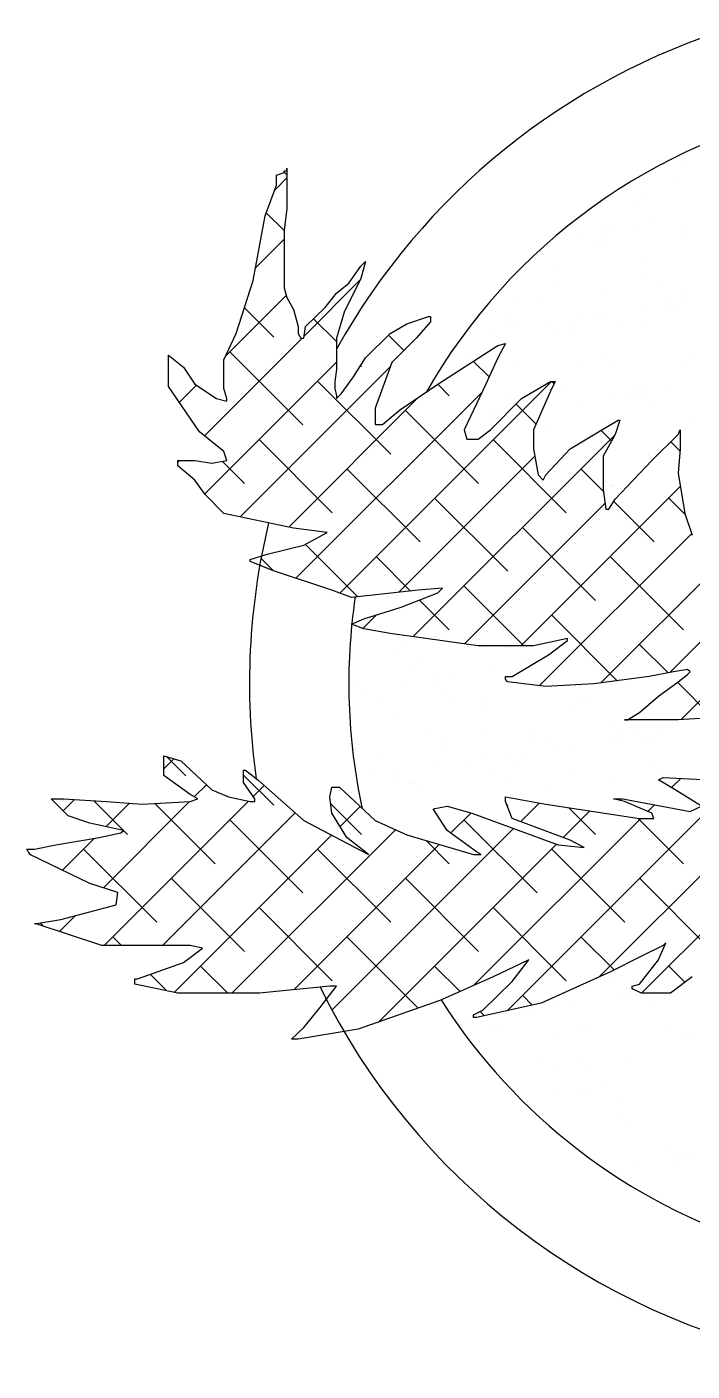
# Model space of a CAD drawing. Header units: metres. Extents: x -32982 to 1660, y -22516 to -303.
# Drawn here: x -20878 to -20456, y -10509 to -9656 of the extents above; entities that cross this region are included whole.
import ezdxf

# ---------------------------------------------------------------- set-up
doc = ezdxf.new("R2010")
doc.units = ezdxf.units.M
doc.header["$LTSCALE"] = 5
doc.header["$MEASUREMENT"] = 0
doc.layers.add('ARREDI_1piano', color=7, linetype='Continuous')

msp = doc.modelspace()

# ---------------------------------------------------------------- linework, layer by layer
at = {"layer": 'ARREDI_1piano', "color": 0}
for p, q in [((-20720.09, -9750.18), (-20715.32, -9748.52)), ((-20720.09, -9756.41), (-20720.09, -9750.18)), ((-20715.32, -9747.27), (-20713.54, -9747.27)), ((-20715.32, -9748.52), (-20715.32, -9747.27)), ((-20715.32, -9748.12), (-20713.54, -9749.91)), ((-20713.54, -9745.61), (-20713.54, -9771.36)), ((-20713.54, -9747.27), (-20713.54, -9745.61)), ((-20461.79, -9744.83), (-20461.79, -9744.83)), ((-20727.23, -9775.93), (-20720.09, -9756.41)), ((-20713.54, -9751.84), (-20721.23, -9759.54)), ((-20469.15, -9753.98), (-20469.15, -9753.98)), ((-20493.59, -9766.42), (-20493.59, -9766.42)), ((-20488.86, -9765.61), (-20488.86, -9765.61)), ((-20734.97, -9817.04), (-20727.23, -9775.93)), ((-20726.54, -9774.03), (-20715.32, -9785.25)), ((-20713.54, -9771.36), (-20715.32, -9785.06)), ((-20508.25, -9783.7), (-20508.25, -9783.7)), ((-20491.18, -9781.46), (-20491.18, -9781.46)), ((-20480.25, -9780.02), (-20480.25, -9780.02)), ((-20715.32, -9790.75), (-20733.43, -9808.86)), ((-20715.32, -9785.06), (-20715.32, -9821.61)), ((-20536.78, -9787.46), (-20536.78, -9787.46)), ((-20527.11, -9786.84), (-20527.11, -9786.84)), ((-20518.25, -9792.49), (-20518.25, -9792.49)), ((-20514.18, -9785.04), (-20514.18, -9785.04)), ((-20514.01, -9789.16), (-20514.01, -9789.16)), ((-20510.14, -9792.7), (-20510.14, -9792.7)), ((-20461.71, -9786.73), (-20461.71, -9786.73)), ((-20460.46, -9785.29), (-20460.46, -9785.29)), ((-20674.25, -9818.7), (-20666.51, -9807.9)), ((-20663.53, -9805), (-20666.51, -9815.79)), ((-20666.51, -9807.9), (-20663.53, -9805)), ((-20542.51, -9806.77), (-20542.51, -9806.77)), ((-20487.54, -9806.07), (-20487.54, -9806.07)), ((-20745.68, -9850.68), (-20734.97, -9817.04)), ((-20666.91, -9816.58), (-20702.62, -9852.29)), ((-20681.99, -9824.93), (-20674.25, -9818.7)), ((-20666.51, -9815.79), (-20677.22, -9836.98)), ((-20489.23, -9811.86), (-20489.23, -9811.86)), ((-20713.93, -9826.48), (-20752.27, -9864.82)), ((-20715.32, -9821.61), (-20713.54, -9827.84)), ((-20689.13, -9834.07), (-20681.99, -9824.93)), ((-20542.03, -9819.12), (-20542.03, -9819.12)), ((-20512.86, -9825.5), (-20512.86, -9825.5)), ((-20476.63, -9819), (-20476.63, -9819)), ((-20459.14, -9825.76), (-20459.14, -9825.76)), ((-20740.48, -9834.34), (-20721.85, -9852.96)), ((-20713.54, -9827.84), (-20709.37, -9835.31)), ((-20709.37, -9835.31), (-20707.58, -9841.54)), ((-20701.63, -9846.11), (-20689.13, -9834.07)), ((-20569.58, -9827.54), (-20569.58, -9827.54)), ((-20552.36, -9830.29), (-20552.36, -9830.29)), ((-20488.89, -9835.53), (-20488.89, -9835.53)), ((-20471.82, -9833.28), (-20471.82, -9833.28)), ((-20470.96, -9828.6), (-20470.96, -9828.6)), ((-20467.09, -9832.14), (-20467.09, -9832.14)), ((-20460.89, -9831.84), (-20460.89, -9831.84)), ((-20707.58, -9841.54), (-20706.39, -9846.11)), ((-20696.51, -9841.18), (-20681.99, -9855.71)), ((-20677.22, -9836.98), (-20681.99, -9853.59)), ((-20637.34, -9844.45), (-20623.65, -9839.88)), ((-20622.46, -9843.21), (-20631.39, -9853.59)), ((-20623.65, -9839.88), (-20622.46, -9839.88)), ((-20622.46, -9839.88), (-20622.46, -9843.21)), ((-20575.54, -9839.55), (-20575.54, -9839.55)), ((-20545.42, -9842.97), (-20545.42, -9842.97)), ((-20528.35, -9840.72), (-20528.35, -9840.72)), ((-20517.42, -9839.28), (-20517.42, -9839.28)), ((-20510.15, -9839.43), (-20510.15, -9839.43)), ((-20753.42, -9867.29), (-20745.68, -9850.68)), ((-20706.39, -9846.11), (-20706.39, -9850.68)), ((-20706.39, -9850.68), (-20704.61, -9853.59)), ((-20702.82, -9853.59), (-20701.63, -9846.11)), ((-20663.53, -9866.05), (-20648.06, -9850.68)), ((-20648.98, -9851.59), (-20639.21, -9861.36)), ((-20648.06, -9850.68), (-20637.34, -9844.45)), ((-20594.9, -9846.98), (-20594.9, -9846.98)), ((-20584.87, -9848.16), (-20584.87, -9848.16)), ((-20573.94, -9846.72), (-20573.94, -9846.72)), ((-20566.69, -9845.19), (-20566.69, -9845.19)), ((-20541.18, -9847.23), (-20541.18, -9847.23)), ((-20534.09, -9847.03), (-20534.09, -9847.03)), ((-20530.22, -9850.58), (-20530.22, -9850.58)), ((-20501.29, -9845.07), (-20501.29, -9845.07)), ((-20486.21, -9846.53), (-20486.21, -9846.53)), ((-20703.91, -9853.59), (-20765.8, -9915.47)), ((-20704.61, -9853.59), (-20702.82, -9853.59)), ((-20681.99, -9853.59), (-20681.99, -9873.52)), ((-20631.39, -9853.59), (-20646.86, -9868.95)), ((-20601.03, -9871.86), (-20579.6, -9858.16)), ((-20579.6, -9858.16), (-20574.83, -9856.91)), ((-20574.83, -9856.91), (-20579.6, -9866.05)), ((-20788.54, -9864.39), (-20779.02, -9871.86)), ((-20788.54, -9884.32), (-20788.54, -9864.39)), ((-20681.99, -9868.78), (-20765.63, -9952.43)), ((-20753.42, -9885.57), (-20753.42, -9867.29)), ((-20749.69, -9862.25), (-20703.29, -9908.65)), ((-20671.27, -9878.09), (-20663.53, -9866.05)), ((-20646.86, -9868.95), (-20657.58, -9898.03)), ((-20597.22, -9865.46), (-20597.22, -9865.46)), ((-20595.27, -9868.18), (-20585.25, -9878.19)), ((-20579.6, -9866.05), (-20587.33, -9882.66)), ((-20568.26, -9868.01), (-20568.26, -9868.01)), ((-20511.54, -9865.96), (-20511.54, -9865.96)), ((-20509.32, -9869.73), (-20509.32, -9869.73)), ((-20457.82, -9866.22), (-20457.82, -9866.22)), ((-20779.02, -9871.86), (-20771.88, -9882.66)), ((-20647.93, -9871.85), (-20743.11, -9967.03)), ((-20681.99, -9873.52), (-20683.18, -9881)), ((-20679.01, -9888.89), (-20671.27, -9878.09)), ((-20666.71, -9870.99), (-20666.17, -9871.53)), ((-20617.69, -9882.66), (-20601.03, -9871.86)), ((-20525.07, -9871.71), (-20525.07, -9871.71)), ((-20459.67, -9871.59), (-20459.67, -9871.59)), ((-20768.9, -9912.98), (-20788.54, -9884.32)), ((-20770.82, -9883.37), (-20781.72, -9894.27)), ((-20771.88, -9882.66), (-20758.18, -9891.8)), ((-20751.64, -9891.8), (-20753.42, -9885.57)), ((-20694.01, -9880.81), (-20647.61, -9927.21)), ((-20683.18, -9881), (-20683.18, -9885.57)), ((-20683.18, -9885.57), (-20681.99, -9890.14)), ((-20545.71, -9881), (-20680, -10015.29)), ((-20642.1, -9899.27), (-20617.69, -9882.66)), ((-20617.82, -9882.75), (-20610.48, -9890.09)), ((-20587.33, -9882.66), (-20601.03, -9911.73)), ((-20564.71, -9891.8), (-20546.26, -9881)), ((-20546.26, -9881), (-20543.28, -9881)), ((-20543.28, -9881), (-20546.26, -9887.23)), ((-20545.33, -9881), (-20543.94, -9882.38)), ((-20491.05, -9886.47), (-20491.05, -9886.47)), ((-20484.89, -9887), (-20484.89, -9887)), ((-20758.18, -9891.8), (-20751.64, -9893.46)), ((-20751.64, -9893.46), (-20751.64, -9891.8)), ((-20629.97, -9891.01), (-20712.36, -9973.41)), ((-20589.87, -9888.03), (-20707.76, -10005.92)), ((-20681.99, -9891.8), (-20679.01, -9888.89)), ((-20681.99, -9890.14), (-20681.99, -9891.8)), ((-20584.36, -9911.73), (-20564.71, -9891.8)), ((-20572.45, -9888.16), (-20572.45, -9888.16)), ((-20568.16, -9895.29), (-20555.37, -9908.07)), ((-20546.26, -9887.23), (-20556.97, -9911.73)), ((-20539.86, -9887.7), (-20539.86, -9887.7)), ((-20526.06, -9894.79), (-20526.06, -9894.79)), ((-20508.98, -9892.54), (-20508.98, -9892.54)), ((-20498.05, -9891.1), (-20498.05, -9891.1)), ((-20493.19, -9892.02), (-20493.19, -9892.02)), ((-20487.18, -9890.02), (-20487.18, -9890.02)), ((-20469.53, -9887.35), (-20469.53, -9887.35)), ((-20657.58, -9898.03), (-20657.58, -9908.41)), ((-20652.82, -9908.41), (-20642.1, -9899.27)), ((-20638.32, -9899.37), (-20591.92, -9945.77)), ((-20582.58, -9902.23), (-20582.58, -9902.23)), ((-20549.73, -9897.78), (-20549.73, -9897.78)), ((-20484.33, -9897.66), (-20484.33, -9897.66)), ((-20657.58, -9908.41), (-20652.82, -9908.41)), ((-20601.03, -9911.73), (-20599.24, -9917.55)), ((-20592.1, -9917.55), (-20584.36, -9911.73)), ((-20556.97, -9911.73), (-20556.97, -9923.77)), ((-20550.31, -9908.45), (-20550.31, -9908.45)), ((-20515.9, -9912.98), (-20503.4, -9905.5)), ((-20514.3, -9912.02), (-20507.53, -9918.79)), ((-20510.22, -9906.43), (-20510.22, -9906.43)), ((-20502.21, -9905.5), (-20505.18, -9914.64)), ((-20503.4, -9905.5), (-20502.21, -9905.5)), ((-20466.28, -9909.17), (-20466.28, -9909.17)), ((-20465.3, -9914.64), (-20464.11, -9911.73)), ((-20464.11, -9911.73), (-20464.11, -9923.77)), ((-20456.5, -9906.68), (-20456.5, -9906.68)), ((-20753.42, -9925.44), (-20768.9, -9912.98)), ((-20731.13, -9917.93), (-20684.73, -9964.33)), ((-20505.29, -9914.83), (-20633.42, -10042.96)), ((-20599.24, -9917.55), (-20592.1, -9917.55)), ((-20582.64, -9917.93), (-20536.24, -9964.33)), ((-20533.76, -9923.77), (-20515.9, -9912.98)), ((-20505.18, -9914.64), (-20512.92, -9928.34)), ((-20481.97, -9931.25), (-20465.3, -9914.64)), ((-20469.94, -9919.26), (-20464.2, -9925)), ((-20751.64, -9931.25), (-20753.42, -9925.44)), ((-20556.12, -9928.54), (-20642.39, -10014.8)), ((-20556.97, -9923.77), (-20554, -9940.39)), ((-20549.24, -9940.39), (-20533.76, -9923.77)), ((-20538.54, -9928.16), (-20538.54, -9928.16)), ((-20512.92, -9928.34), (-20512.92, -9949.52)), ((-20508.11, -9924.29), (-20508.11, -9924.29)), ((-20483.57, -9927.46), (-20483.57, -9927.46)), ((-20464.11, -9923.77), (-20465.3, -9939.14)), ((-20782.59, -9931.25), (-20771.88, -9931.25)), ((-20782.59, -9934.57), (-20782.59, -9931.25)), ((-20781.58, -9931.25), (-20782.59, -9932.27)), ((-20771.88, -9943.71), (-20782.59, -9934.57)), ((-20771.88, -9931.25), (-20761.16, -9932.91)), ((-20761.16, -9932.91), (-20751.64, -9931.25)), ((-20754.44, -9931.74), (-20740.41, -9945.77)), ((-20675.45, -9936.49), (-20629.04, -9982.9)), ((-20526.96, -9936.49), (-20512.76, -9950.69)), ((-20505.18, -9955.75), (-20481.97, -9931.25)), ((-20765.33, -9952.85), (-20771.88, -9943.71)), ((-20554, -9940.39), (-20551.02, -9943.71)), ((-20551.02, -9943.71), (-20549.24, -9940.39)), ((-20511.14, -9944.34), (-20511.14, -9944.34)), ((-20506.69, -9946.61), (-20506.69, -9946.61)), ((-20465.3, -9939.14), (-20461.13, -9964.89)), ((-20753.42, -9964.89), (-20765.33, -9952.85)), ((-20619.76, -9955.05), (-20573.36, -10001.46)), ((-20463.91, -9947.7), (-20565, -10048.78)), ((-20390.02, -9948.05), (-20514.24, -10072.27)), ((-20512.92, -9949.52), (-20511.14, -9961.98)), ((-20508.89, -9946.89), (-20508.89, -9946.89)), ((-20507.27, -9947.89), (-20507.27, -9947.89)), ((-20471.27, -9955.05), (-20460.97, -9965.35)), ((-20356.76, -9951.91), (-20470.7, -10065.85)), ((-20511.66, -9958.32), (-20600.88, -10047.54)), ((-20511.14, -9961.98), (-20509.35, -9961.98)), ((-20509.35, -9961.98), (-20505.18, -9955.75)), ((-20506.19, -9957.26), (-20480.55, -9982.9)), ((-20709.37, -9974.03), (-20753.42, -9964.89)), ((-20461.13, -9964.89), (-20456.37, -9978.6)), ((-20687.94, -9976.93), (-20709.37, -9974.03)), ((-20702.82, -9984.83), (-20687.94, -9976.93)), ((-20564.08, -9973.61), (-20517.67, -10020.02)), ((-20456.71, -9977.62), (-20553.16, -10074.06)), ((-20347.84, -9980.11), (-20463.32, -10095.59)), ((-20726.04, -9990.64), (-20702.82, -9984.83)), ((-20701.87, -9984.32), (-20668.56, -10017.63)), ((-20736.75, -9993.96), (-20726.04, -9990.64)), ((-20736.75, -9995.21), (-20736.75, -9993.96)), ((-20721.28, -10001.44), (-20736.75, -9995.21)), ((-20729.91, -9993.4), (-20722.27, -10001.04)), ((-20656.89, -9992.18), (-20635.06, -10014.01)), ((-20508.39, -9992.18), (-20461.99, -10038.58)), ((-20684.96, -10013.48), (-20721.28, -10001.44)), ((-20672.46, -10018.05), (-20684.96, -10013.48)), ((-20630.2, -10013.48), (-20672.46, -10018.05)), ((-20614.72, -10012.24), (-20630.2, -10013.48)), ((-20617.69, -10015.14), (-20614.72, -10012.24)), ((-20601.2, -10010.74), (-20563.16, -10048.78)), ((-20640.91, -10024.28), (-20617.69, -10015.14)), ((-20629.34, -10019.73), (-20610.48, -10038.58)), ((-20672.46, -10035.08), (-20664.72, -10031.76)), ((-20656.88, -10029.29), (-20665.34, -10037.75)), ((-20664.72, -10031.76), (-20640.91, -10024.28)), ((-20545.52, -10029.3), (-20503.89, -10070.92)), ((-20664.72, -10037.99), (-20672.46, -10035.08)), ((-20648.05, -10040.89), (-20664.72, -10037.99)), ((-20653.61, -10042.62), (-20653.61, -10042.62)), ((-20592.1, -10048.78), (-20648.05, -10040.89)), ((-20556.97, -10048.78), (-20592.1, -10048.78)), ((-20535.54, -10044.21), (-20556.97, -10048.78)), ((-20547.45, -10054.6), (-20535.54, -10045.46)), ((-20535.54, -10045.46), (-20535.54, -10044.21)), ((-20489.83, -10047.86), (-20471.66, -10066.03)), ((-20645.01, -10051.34), (-20645.01, -10051.34)), ((-20638.5, -10050.13), (-20638.5, -10050.13)), ((-20629.64, -10055.77), (-20629.64, -10055.77)), ((-20588.29, -10049.29), (-20588.29, -10049.29)), ((-20573.1, -10050.01), (-20573.1, -10050.01)), ((-20570.67, -10068.3), (-20547.45, -10054.6)), ((-20564.25, -10055.65), (-20564.25, -10055.65)), ((-20632.71, -10061.78), (-20632.71, -10061.78)), ((-20581.03, -10065.14), (-20581.03, -10065.14)), ((-20563.95, -10062.9), (-20563.95, -10062.9)), ((-20468.27, -10065.39), (-20483.75, -10068.3)), ((-20459.35, -10063.73), (-20468.27, -10065.39)), ((-20457.56, -10065.39), (-20459.35, -10063.73)), ((-20459.35, -10067.06), (-20457.56, -10065.39)), ((-20670.33, -10070.77), (-20670.33, -10070.77)), ((-20637.55, -10072.59), (-20637.55, -10072.59)), ((-20620.48, -10070.34), (-20620.48, -10070.34)), ((-20616.61, -10071.02), (-20616.61, -10071.02)), ((-20609.55, -10068.9), (-20609.55, -10068.9)), ((-20574.83, -10069.96), (-20574.83, -10068.3)), ((-20574.83, -10068.3), (-20570.67, -10068.3)), ((-20573.64, -10071.62), (-20574.83, -10069.96)), ((-20549.24, -10074.53), (-20573.64, -10071.62)), ((-20518.88, -10072.87), (-20549.24, -10074.53)), ((-20483.75, -10068.3), (-20518.88, -10072.87)), ((-20477.8, -10080.76), (-20465.3, -10071.62)), ((-20465.74, -10071.95), (-20443.43, -10094.27)), ((-20465.3, -10071.62), (-20459.35, -10067.06)), ((-20666.08, -10076.34), (-20666.08, -10076.34)), ((-20653.42, -10082.41), (-20653.42, -10082.41)), ((-20614.44, -10078.52), (-20614.44, -10078.52)), ((-20610.57, -10082.06), (-20610.57, -10082.06)), ((-20588.02, -10082.29), (-20588.02, -10082.29)), ((-20526.54, -10082.79), (-20526.54, -10082.79)), ((-20522.62, -10082.17), (-20522.62, -10082.17)), ((-20489.71, -10091.14), (-20477.8, -10080.76)), ((-20586.97, -10089.76), (-20586.97, -10089.76)), ((-20533.25, -10090.01), (-20533.25, -10090.01)), ((-20497.44, -10095.71), (-20489.71, -10091.14)), ((-20643.69, -10091.8), (-20643.69, -10091.8)), ((-20508.27, -10099.53), (-20508.27, -10099.53)), ((-20465.3, -10095.71), (-20499.23, -10095.71)), ((-20499.23, -10095.71), (-20497.44, -10095.71)), ((-20416.48, -10092.8), (-20465.3, -10095.71)), ((-20621.54, -10102.72), (-20621.54, -10102.72)), ((-20612.68, -10108.36), (-20612.68, -10108.36)), ((-20589.67, -10101.22), (-20589.67, -10101.22)), ((-20556.14, -10102.6), (-20556.14, -10102.6)), ((-20547.28, -10108.24), (-20547.28, -10108.24)), ((-20504.4, -10103.07), (-20504.4, -10103.07)), ((-20503.6, -10108.74), (-20503.6, -10108.74)), ((-20490.74, -10102.48), (-20490.74, -10102.48)), ((-20488.06, -10107.28), (-20488.06, -10107.28)), ((-20481.89, -10108.12), (-20481.89, -10108.12)), ((-20477.13, -10105.84), (-20477.13, -10105.84)), ((-20669.01, -10111.23), (-20669.01, -10111.23)), ((-20615.29, -10111.49), (-20615.29, -10111.49)), ((-20561.66, -10116.97), (-20561.66, -10116.97)), ((-20560.32, -10110.79), (-20560.32, -10110.79)), ((-20544.59, -10114.72), (-20544.59, -10114.72)), ((-20533.66, -10113.28), (-20533.66, -10113.28)), ((-20370.55, -10114.2), (-20515.1, -10258.75)), ((-20505.14, -10109.53), (-20505.14, -10109.53)), ((-20791.52, -10118.56), (-20780.81, -10121.88)), ((-20791.52, -10131.01), (-20791.52, -10118.56)), ((-20785.22, -10120.51), (-20791.52, -10126.81)), ((-20789.85, -10119.07), (-20777.54, -10131.39)), ((-20780.81, -10121.88), (-20761.16, -10140.15)), ((-20652.79, -10119.65), (-20652.79, -10119.65)), ((-20618.19, -10124.41), (-20618.19, -10124.41)), ((-20601.12, -10122.16), (-20601.12, -10122.16)), ((-20590.19, -10120.72), (-20590.19, -10120.72)), ((-20571.4, -10117.96), (-20571.4, -10117.96)), ((-20567.52, -10121.5), (-20567.52, -10121.5)), ((-20483.49, -10122.23), (-20483.49, -10122.23)), ((-20774.85, -10143.06), (-20791.52, -10131.01)), ((-20740.92, -10127.69), (-20739.73, -10127.69)), ((-20740.92, -10135.58), (-20740.92, -10127.69)), ((-20740.92, -10130.88), (-20721.85, -10149.95)), ((-20739.73, -10127.69), (-20731.99, -10133.92)), ((-20731.99, -10133.92), (-20702.82, -10159.67)), ((-20657.65, -10129.6), (-20657.65, -10129.6)), ((-20646.71, -10128.17), (-20646.71, -10128.17)), ((-20642.36, -10132.26), (-20642.36, -10132.26)), ((-20585.64, -10130.22), (-20585.64, -10130.22)), ((-20425.95, -10132.47), (-20573.83, -10280.35)), ((-20531.92, -10130.48), (-20531.92, -10130.48)), ((-20477.8, -10133.92), (-20474.82, -10132.26)), ((-20467.08, -10140.15), (-20477.8, -10133.92)), ((-20476.95, -10129.77), (-20476.95, -10129.77)), ((-20474.82, -10132.26), (-20445.65, -10133.92)), ((-20463.51, -10132.9), (-20469.4, -10138.8)), ((-20764.57, -10136.98), (-20772.24, -10144.65)), ((-20761.16, -10140.15), (-20750.44, -10144.72)), ((-20733.78, -10145.97), (-20740.92, -10135.58)), ((-20727.95, -10137.49), (-20734.86, -10144.39)), ((-20686.15, -10144.72), (-20684.96, -10138.49)), ((-20684.96, -10138.49), (-20680.2, -10138.49)), ((-20680.2, -10138.49), (-20657.58, -10159.67)), ((-20636.46, -10134.99), (-20636.46, -10134.99)), ((-20634.52, -10136.39), (-20634.52, -10136.39)), ((-20630.65, -10139.94), (-20630.65, -10139.94)), ((-20571.06, -10134.87), (-20571.06, -10134.87)), ((-20546.62, -10140.66), (-20546.62, -10140.66)), ((-20505.66, -10134.76), (-20505.66, -10134.76)), ((-20357, -10137.77), (-20488.53, -10269.3)), ((-20450.42, -10150.53), (-20467.08, -10140.15)), ((-20862.96, -10145.97), (-20855.22, -10145.97)), ((-20852.24, -10156.76), (-20862.96, -10145.97)), ((-20848.22, -10146.39), (-20855.41, -10153.57)), ((-20855.22, -10145.97), (-20827.83, -10147.63)), ((-20836.04, -10147.13), (-20817.31, -10165.86)), ((-20775.23, -10147.65), (-20829.93, -10202.35)), ((-20737.86, -10147.39), (-20829.46, -10239)), ((-20813.4, -10148.69), (-20828.24, -10163.53)), ((-20827.83, -10147.63), (-20805.21, -10149.29)), ((-20805.21, -10149.29), (-20774.85, -10147.63)), ((-20797.2, -10148.85), (-20758.97, -10187.07)), ((-20770.09, -10145.97), (-20774.85, -10143.06)), ((-20774.85, -10147.63), (-20770.09, -10145.97)), ((-20750.44, -10144.72), (-20736.75, -10147.63)), ((-20736.75, -10147.63), (-20733.78, -10147.63)), ((-20733.78, -10147.63), (-20733.78, -10145.97)), ((-20684.96, -10155.1), (-20686.15, -10144.72)), ((-20685.66, -10149.02), (-20666.17, -10168.51)), ((-20667.03, -10150.82), (-20679.74, -10163.52)), ((-20620.67, -10152.19), (-20611.74, -10150.53)), ((-20611.74, -10150.53), (-20596.26, -10155.1)), ((-20574.83, -10147.63), (-20574.83, -10144.72)), ((-20574.83, -10144.72), (-20549.23, -10149.29)), ((-20570.67, -10158.42), (-20574.83, -10147.63)), ((-20574.3, -10149.01), (-20573.36, -10149.95)), ((-20553.39, -10148.55), (-20565.27, -10160.43)), ((-20549.23, -10149.29), (-20489.71, -10158.42)), ((-20499.23, -10147.63), (-20506.37, -10145.96)), ((-20506.37, -10145.96), (-20500.42, -10145.96)), ((-20503.1, -10145.96), (-20502.11, -10146.96)), ((-20502.28, -10149.21), (-20502.28, -10149.21)), ((-20500.42, -10145.96), (-20457.56, -10153.86)), ((-20481.97, -10155.1), (-20499.23, -10147.63)), ((-20480.28, -10149.67), (-20484.57, -10153.97)), ((-20457.56, -10153.86), (-20450.42, -10150.53)), ((-20838.55, -10161.33), (-20852.24, -10156.76)), ((-20708.23, -10154.89), (-20792.34, -10239)), ((-20749.69, -10159.23), (-20703.29, -10205.63)), ((-20702.82, -10159.67), (-20679.01, -10172.13)), ((-20675.44, -10170.47), (-20684.96, -10155.1)), ((-20657.58, -10159.67), (-20637.34, -10168.81)), ((-20611.74, -10165.9), (-20620.67, -10152.19)), ((-20596.89, -10154.92), (-20609.52, -10167.55)), ((-20601.2, -10159.23), (-20554.8, -10205.63)), ((-20596.26, -10155.1), (-20541.5, -10175.04)), ((-20489.03, -10158.42), (-20595.01, -10264.41)), ((-20533.76, -10172.13), (-20570.67, -10158.42)), ((-20521.3, -10153.57), (-20538.2, -10170.48)), ((-20534.66, -10151.52), (-20517.67, -10168.51)), ((-20490.81, -10158.25), (-20461.99, -10187.07)), ((-20489.71, -10158.42), (-20480.78, -10158.42)), ((-20480.78, -10158.42), (-20481.97, -10155.1)), ((-20817.12, -10165.9), (-20838.55, -10161.33)), ((-20832.6, -10170.47), (-20818.9, -10167.56)), ((-20818.9, -10167.56), (-20817.12, -10165.9)), ((-20817.2, -10165.97), (-20814.66, -10168.51)), ((-20644.62, -10165.52), (-20748.41, -10269.31)), ((-20569.64, -10164.79), (-20684.88, -10280.03)), ((-20593.29, -10179.61), (-20611.74, -10165.9)), ((-20873.67, -10177.94), (-20859.98, -10175.04)), ((-20859.98, -10175.04), (-20832.6, -10170.47)), ((-20835.7, -10170.99), (-20855.92, -10191.21)), ((-20685.14, -10168.92), (-20785.01, -10268.8)), ((-20616.82, -10174.85), (-20709.06, -10267.09)), ((-20679.01, -10172.13), (-20661.75, -10181.27)), ((-20661.75, -10181.27), (-20675.44, -10170.47)), ((-20542.42, -10174.7), (-20655.29, -10287.57)), ((-20637.34, -10168.81), (-20595.07, -10181.27)), ((-20625.16, -10172.4), (-20610.48, -10187.07)), ((-20598.83, -10176.23), (-20598.83, -10176.23)), ((-20541.5, -10175.04), (-20524.83, -10176.7)), ((-20524.83, -10176.7), (-20533.76, -10172.13)), ((-20878.43, -10177.94), (-20873.67, -10177.94)), ((-20876.65, -10181.27), (-20878.43, -10177.94)), ((-20877.23, -10180.19), (-20875.69, -10181.73)), ((-20838.55, -10199.54), (-20876.65, -10181.27)), ((-20842.5, -10177.79), (-20796.1, -10224.2)), ((-20694.01, -10177.79), (-20647.61, -10224.2)), ((-20595.07, -10181.27), (-20590.31, -10181.27)), ((-20590.31, -10181.27), (-20593.29, -10179.61)), ((-20545.52, -10177.79), (-20499.11, -10224.2)), ((-20820.69, -10205.35), (-20838.55, -10199.54)), ((-20786.82, -10196.35), (-20740.41, -10242.76)), ((-20638.32, -10196.35), (-20591.92, -10242.76)), ((-20489.83, -10196.35), (-20443.43, -10242.76)), ((-20821.88, -10213.25), (-20820.69, -10205.35)), ((-20857, -10222.38), (-20821.88, -10213.25)), ((-20731.13, -10214.92), (-20684.73, -10261.32)), ((-20582.64, -10214.92), (-20536.24, -10261.32)), ((-20873.67, -10225.29), (-20857, -10222.38)), ((-20872.48, -10225.29), (-20873.67, -10225.29)), ((-20830.81, -10239), (-20872.48, -10225.29)), ((-20869.91, -10224.63), (-20867.67, -10226.87)), ((-20847.5, -10219.91), (-20857.73, -10230.14)), ((-20823.94, -10233.48), (-20818.42, -10239)), ((-20675.45, -10233.48), (-20630.21, -10278.72)), ((-20526.96, -10233.48), (-20505.93, -10254.5)), ((-20774.85, -10239), (-20830.81, -10239)), ((-20779.02, -10249.79), (-20767.11, -10240.66)), ((-20767.11, -10240.66), (-20774.85, -10239)), ((-20474.82, -10238.99), (-20489.7, -10246.47)), ((-20477.8, -10248.13), (-20473.04, -10237.33)), ((-20473.04, -10237.33), (-20474.82, -10238.99)), ((-20808.19, -10260.18), (-20779.02, -10249.79)), ((-20768.26, -10252.04), (-20750.98, -10269.31)), ((-20619.76, -10252.04), (-20603.6, -10268.2)), ((-20559.95, -10248.13), (-20582.57, -10258.93)), ((-20570.67, -10261.84), (-20559.95, -10248.13)), ((-20489.7, -10246.47), (-20508.16, -10255.61)), ((-20489.7, -10263.5), (-20477.8, -10248.13)), ((-20471.27, -10252.04), (-20460.92, -10262.38)), ((-20809.97, -10260.18), (-20808.19, -10260.18)), ((-20809.97, -10263.5), (-20809.97, -10260.18)), ((-20800.11, -10257.3), (-20789.59, -10267.83)), ((-20582.57, -10258.93), (-20616.5, -10273.88)), ((-20589.12, -10280.11), (-20570.67, -10261.84)), ((-20570.66, -10260.48), (-20570.66, -10260.48)), ((-20508.16, -10255.61), (-20552.21, -10275.54)), ((-20505.4, -10254.71), (-20505.4, -10254.71)), ((-20505.26, -10260.36), (-20505.26, -10260.36)), ((-20501.53, -10258.26), (-20501.53, -10258.26)), ((-20456.37, -10258.93), (-20470.06, -10269.31)), ((-20782.59, -10269.31), (-20809.97, -10263.5)), ((-20730.8, -10269.31), (-20782.59, -10269.31)), ((-20686.15, -10264.74), (-20730.8, -10269.31)), ((-20692.7, -10278.45), (-20681.99, -10264.74)), ((-20681.99, -10264.74), (-20686.15, -10264.74)), ((-20564.08, -10270.6), (-20557.88, -10276.8)), ((-20498.31, -10270.6), (-20498.31, -10270.6)), ((-20496.4, -10266), (-20496.4, -10266)), ((-20494.47, -10264.74), (-20489.7, -10263.5)), ((-20494.47, -10266.4), (-20494.47, -10264.74)), ((-20494.47, -10265.96), (-20493.61, -10266.82)), ((-20488.51, -10269.31), (-20494.47, -10266.4)), ((-20470.06, -10269.31), (-20488.51, -10269.31)), ((-20486.51, -10270.19), (-20486.51, -10270.19)), ((-20702.82, -10290.91), (-20692.7, -10278.45)), ((-20616.5, -10273.88), (-20668.29, -10292.15)), ((-20610, -10273.34), (-20610, -10273.34)), ((-20552.21, -10275.54), (-20593.29, -10284.68)), ((-20543.03, -10277.63), (-20543.03, -10277.63)), ((-20532.1, -10276.19), (-20532.1, -10276.19)), ((-20503.58, -10272.44), (-20503.58, -10272.44)), ((-20480.63, -10277.41), (-20480.63, -10277.41)), ((-20599.56, -10285.07), (-20599.56, -10285.07)), ((-20595.07, -10283.02), (-20589.12, -10280.11)), ((-20595.07, -10284.68), (-20595.07, -10283.02)), ((-20593.29, -10284.68), (-20595.07, -10284.68)), ((-20590.85, -10280.95), (-20588.24, -10283.56)), ((-20560.11, -10279.88), (-20560.11, -10279.88)), ((-20710.56, -10298.38), (-20702.82, -10290.91)), ((-20668.29, -10292.15), (-20706.39, -10298.38)), ((-20585.58, -10292.75), (-20585.58, -10292.75)), ((-20580.35, -10292.07), (-20580.35, -10292.07)), ((-20543.75, -10295.84), (-20543.75, -10295.84)), ((-20526.63, -10292.33), (-20526.63, -10292.33)), ((-20520.18, -10292.63), (-20520.18, -10292.63)), ((-20471.66, -10291.63), (-20471.66, -10291.63)), ((-20462.36, -10294.15), (-20462.36, -10294.15)), ((-20706.39, -10298.38), (-20710.56, -10298.38)), ((-20458.48, -10297.7), (-20458.48, -10297.7)), ((-20553.71, -10313.1), (-20553.71, -10313.1)), ((-20553.7, -10313.06), (-20553.7, -10313.06)), ((-20525.48, -10312.58), (-20525.48, -10312.58)), ((-20496.99, -10311.06), (-20496.99, -10311.06)), ((-20544.84, -10318.7), (-20544.84, -10318.7)), ((-20521.61, -10316.13), (-20521.61, -10316.13)), ((-20523.67, -10329.45), (-20523.67, -10329.45)), ((-20512.74, -10328.02), (-20512.74, -10328.02)), ((-20540.74, -10331.7), (-20540.74, -10331.7)), ((-20525.31, -10332.79), (-20525.31, -10332.79)), ((-20500.71, -10335.28), (-20500.71, -10335.28)), ((-20503.22, -10345.22), (-20503.22, -10345.22)), ((-20495.66, -10351.52), (-20495.66, -10351.52)), ((-20471.34, -10365.53), (-20471.34, -10365.53)), ((-20469.02, -10372.55), (-20469.02, -10372.55)), ((-20462.48, -10371.17), (-20462.48, -10371.17)), ((-20504.31, -10381.28), (-20504.31, -10381.28)), ((-20493.38, -10379.84), (-20493.38, -10379.84)), ((-20464.85, -10376.08), (-20464.85, -10376.08)), ((-20457.67, -10374.72), (-20457.67, -10374.72)), ((-20494.34, -10391.99), (-20494.34, -10391.99))]:
    msp.add_line(p, q, dxfattribs=at)
for radius, start, end in [(436.21, 107.12973, 150.85764), (373.21, 101.46815, 150.23996), (436.21, 166.46339, 187.93466), (373.21, 171.51416, 192.25052), (436.21, 206.18932, 311.14482), (373.21, 212.52236, 252.42017)]:
    msp.add_arc((-20301, -10072.87), radius, start, end, dxfattribs=at)

doc.saveas('drawing.dxf')
